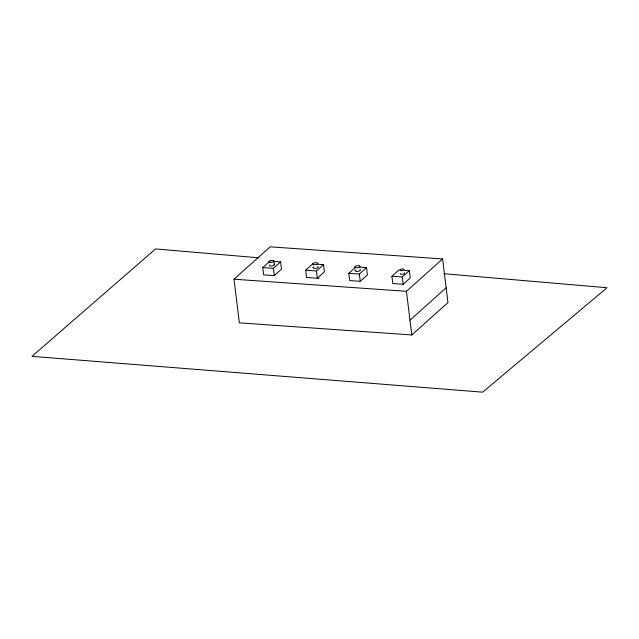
<?xml version="1.0" encoding="UTF-8"?>
<svg xmlns="http://www.w3.org/2000/svg" width="639" height="639" viewBox="0 0 639 639"><rect width="100%" height="100%" fill="white"/><g stroke="black" fill="none" stroke-linecap="round" stroke-linejoin="round"><path stroke-width="0.96" d="M234.01 279.211L270.169 246.83L442.595 258.939L447.955 302.582L411.796 334.964L239.369 322.855L234.01 279.211L406.436 291.312L442.595 258.939M273.804 261.439L280.609 261.918L281.495 269.187L274.339 275.601L263.651 274.85L262.757 267.573L269.914 261.167M262.757 267.573L273.444 268.324L280.609 261.918M318.957 278.348L306.536 277.47L305.642 270.201L312.711 263.867M316.433 270.96L323.51 264.626L324.396 271.902L317.327 278.229L316.433 270.96L305.642 270.201M359.781 267.174L366.506 267.645L367.401 274.922L360.244 281.32L349.685 280.577L348.79 273.308L355.228 267.541M348.79 273.308L359.358 274.051L366.506 267.645M404.631 270.321L409.335 270.656L410.23 277.925L403.161 284.259L392.809 283.532L391.923 276.256L398.992 269.93M391.923 276.256L402.266 276.983L409.335 270.656M409.982 320.163L446.142 287.79M317.623 264.211L323.51 264.626M259.003 257.821L155.581 248.938L31.95 356.346L482.629 392.17L607.05 287.734L443.961 273.724M406.436 291.312L411.796 334.964M402.266 276.983L403.161 284.259M359.358 274.051L360.244 281.32M273.923 261.079L274.371 264.722M273.444 268.324L274.339 275.601M317.775 266.567A2.684 0.99 -7 0 1 317.287 267.949A2.684 0.99 -7 0 1 313.693 268.268A2.684 0.99 -7 0 1 313.557 266.942M359.989 269.506A2.756 1.014 -7 0 1 359.485 270.928A2.756 1.014 -7 0 1 355.787 271.248A2.756 1.014 -7 0 1 355.643 269.89M404.215 272.805A2.205 0.815 -7 0 1 402.882 274.211A2.205 0.815 -7 0 1 400.254 273.548M273.931 264.306A2.524 0.927 -7 0 1 272.078 265.968A2.524 0.927 -7 0 1 269.61 264.897M313.422 264.666A2.684 0.99 -7 0 0 317.759 263.627A2.684 0.99 -7 0 0 314.244 262.893A2.684 0.99 -7 0 0 313.422 264.666M355.516 267.653A2.756 1.014 -7 0 0 359.989 266.583A2.756 1.014 -7 0 0 356.362 265.824A2.756 1.014 -7 0 0 355.516 267.653M400.549 270.601A2.205 0.815 -7 0 0 404.128 269.746A2.205 0.815 -7 0 0 401.228 269.131A2.205 0.815 -7 0 0 400.549 270.601M269.81 262.309A2.524 0.927 -7 0 0 273.891 261.327A2.524 0.927 -7 0 0 270.585 260.632A2.524 0.927 -7 0 0 269.81 262.309"/></g></svg>
